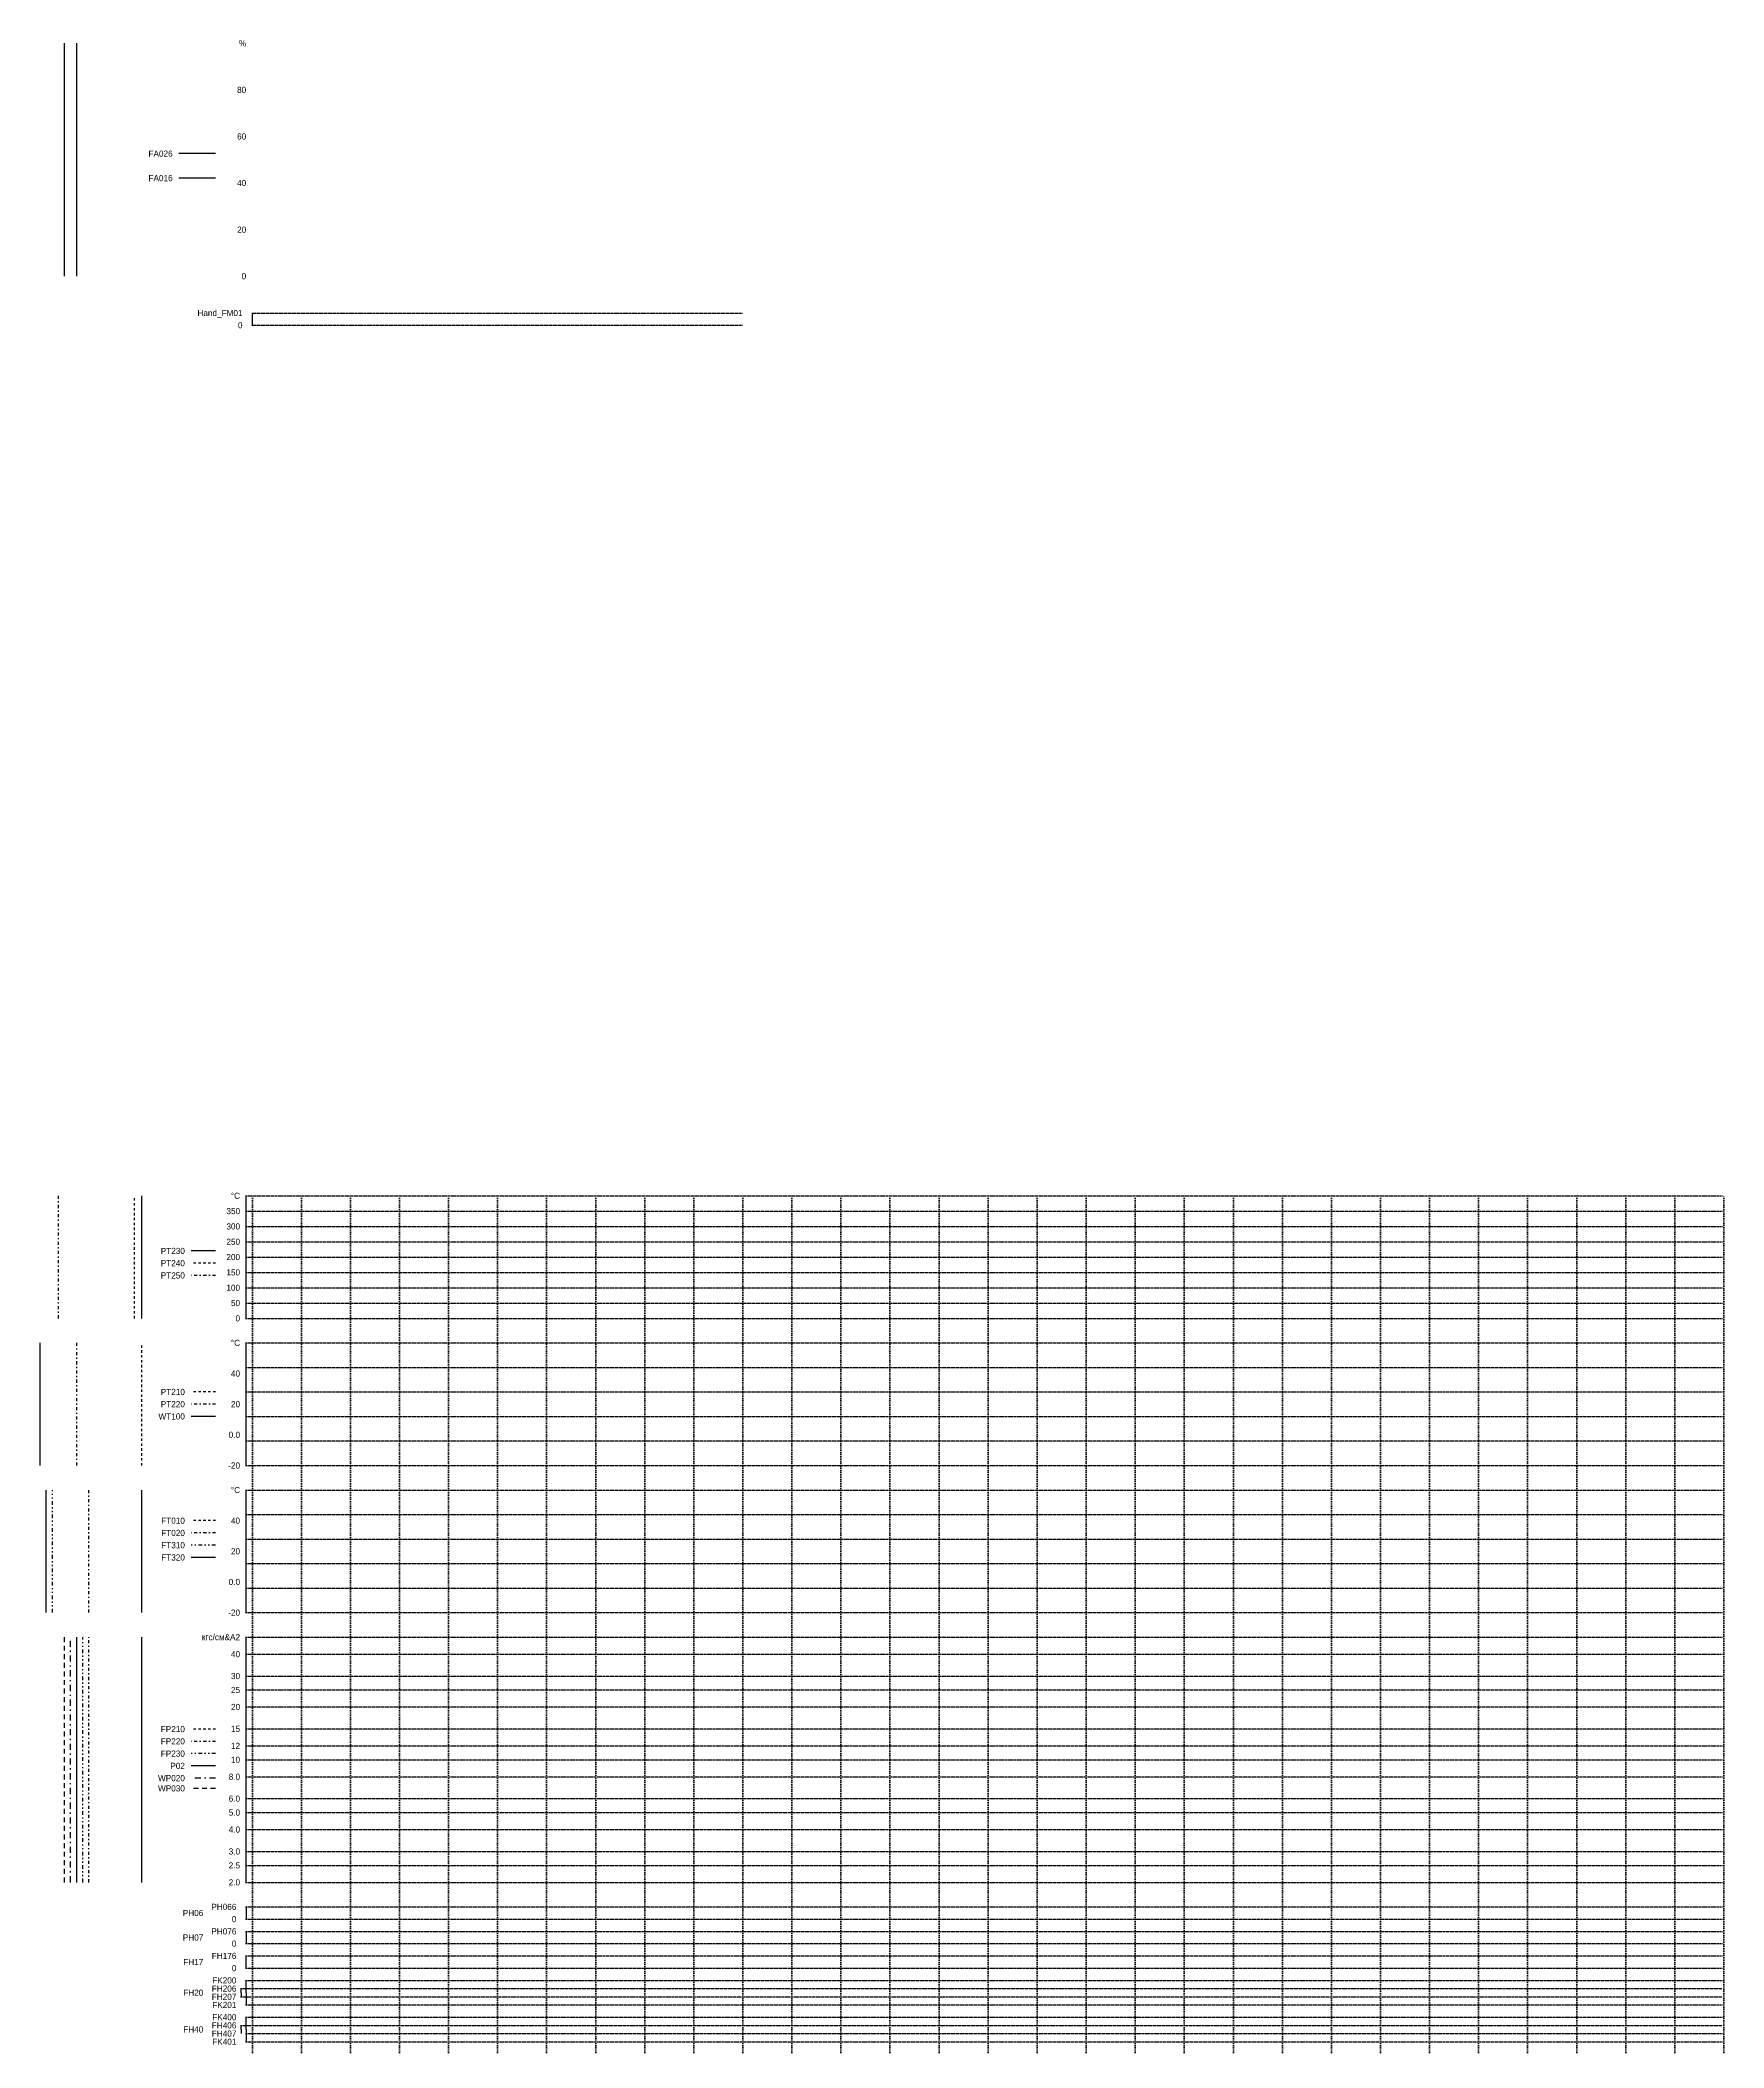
# Model space of a CAD drawing. Header units: millimetres. Extents: x -87 to 603, y -50 to 1576.
# Drawn here: x -87 to 600, y 758 to 1576 of the extents above; entities that cross this region are included whole.
import ezdxf
from ezdxf.enums import TextEntityAlignment as Align

# ---------------------------------------------------------------- set-up
doc = ezdxf.new("R2010")
doc.units = ezdxf.units.MM
for name, pattern in [('CENTER2', [11.5, 2.5, -1.5, 0.5, -1.5, 5.5]), ('CENTER4', [6.5, 1.25, -1, 0.5, -1, 2.75]), ('DASHDOT4', [8, 1.5, -1, 0.5, -1, 0.5, -1, 2.5]), ('DOT', [6.35, 0, -6.35]), ('HIDDEN2', [3.5, 2, -1.5]), ('HIDDEN4', [2, 1, -1])]:
    doc.linetypes.add(name, pattern=pattern)
for name, color, linetype in [('_grid', 7, 'DOT'), ('FA016', 150, 'Continuous'), ('FA026', 70, 'Continuous'), ('FH176', 30, 'Continuous'), ('FH206', 160, 'Continuous'), ('FH207', 210, 'Continuous'), ('FH406', 140, 'Continuous'), ('FH407', 190, 'Continuous'), ('FK200', 60, 'Continuous'), ('FK201', 130, 'Continuous'), ('FK400', 40, 'Continuous'), ('FK401', 70, 'Continuous'), ('FP210', 10, 'HIDDEN4'), ('FP220', 50, 'CENTER4'), ('FP230', 190, 'DASHDOT4'), ('FT010', 30, 'HIDDEN4'), ('FT020', 60, 'CENTER4'), ('FT310', 50, 'DASHDOT4'), ('FT320', 110, 'Continuous'), ('FU016', 190, 'Continuous'), ('P02', 210, 'Continuous'), ('PH066', 150, 'Continuous'), ('PH076', 200, 'Continuous'), ('PT210', 190, 'HIDDEN4'), ('PT220', 10, 'CENTER4'), ('PT230', 210, 'Continuous'), ('PT240', 160, 'HIDDEN4'), ('PT250', 130, 'CENTER4'), ('WP020', 40, 'CENTER2'), ('WP030', 70, 'HIDDEN2'), ('WT100', 140, 'Continuous')]:
    doc.layers.add(name, color=color, linetype=linetype)
doc.styles.add('t', font='es_win.shx', dxfattribs={"bigfont": 'my_b_f.shx'})

msp = doc.modelspace()

# ---------------------------------------------------------------- linework, layer by layer
at = {"linetype": 'Continuous'}
msp.add_line((0, 1460), (0, 1465), dxfattribs=at)
at = {"layer": '_grid', "color": 7, "ltscale": 0.1}
for p, q in [((0, 1465), (200, 1465)), ((0, 1460), (200, 1460)), ((-2.5, 1105), (600, 1105)), ((-2.5, 1098.75), (600, 1098.75)), ((0, 0), (0, 1105)), ((20, 0), (20, 1105)), ((40, 0), (40, 1105)), ((60, 0), (60, 1105)), ((80, 0), (80, 1105)), ((100, 0), (100, 1105)), ((120, 0), (120, 1105)), ((140, 0), (140, 1105)), ((160, 0), (160, 1105)), ((180, 0), (180, 1105)), ((200, 0), (200, 1105)), ((220, 0), (220, 1105)), ((240, 0), (240, 1105)), ((260, 0), (260, 1105)), ((280, 0), (280, 1105)), ((300, 0), (300, 1105)), ((320, 0), (320, 1105)), ((340, 0), (340, 1105)), ((360, 0), (360, 1105)), ((380, 0), (380, 1105)), ((400, 0), (400, 1105)), ((420, 0), (420, 1105)), ((440, 0), (440, 1105)), ((460, 0), (460, 1105)), ((480, 0), (480, 1105)), ((500, 0), (500, 1105)), ((520, 0), (520, 1105)), ((540, 0), (540, 1105)), ((560, 0), (560, 1105)), ((580, 0), (580, 1105)), ((600, 0), (600, 1105)), ((-2.5, 1092.5), (600, 1092.5)), ((-2.5, 1086.25), (600, 1086.25)), ((-2.5, 1080), (600, 1080)), ((-2.5, 1073.75), (600, 1073.75)), ((-2.5, 1067.5), (600, 1067.5)), ((-2.5, 1061.25), (600, 1061.25)), ((-2.5, 1055), (600, 1055)), ((-2.5, 1045), (600, 1045)), ((-2.5, 1035), (600, 1035)), ((-2.5, 1025), (600, 1025)), ((-2.5, 1015), (600, 1015)), ((-2.5, 1005), (600, 1005)), ((-2.5, 995), (600, 995)), ((-2.5, 985), (600, 985)), ((-2.5, 975), (600, 975)), ((-2.5, 965), (600, 965)), ((-2.5, 955), (600, 955)), ((-2.5, 945), (600, 945)), ((-2.5, 935), (600, 935)), ((-2.5, 925), (600, 925)), ((-2.5, 918.07), (600, 918.07)), ((-2.5, 909.13), (600, 909.13)), ((-2.5, 903.47), (600, 903.47)), ((-2.5, 896.53), (600, 896.53)), ((-2.5, 887.6), (600, 887.6)), ((-2.5, 880.66), (600, 880.66)), ((-2.5, 875), (600, 875)), ((-2.5, 868.07), (600, 868.07)), ((-2.5, 859.13), (600, 859.13)), ((-2.5, 853.47), (600, 853.47)), ((-2.5, 846.53), (600, 846.53)), ((-2.5, 837.6), (600, 837.6)), ((-2.5, 831.93), (600, 831.93)), ((-2.5, 825), (600, 825)), ((-2.5, 815), (600, 815)), ((-2.5, 810), (600, 810)), ((-2.5, 805), (600, 805)), ((-2.5, 800), (600, 800)), ((-2.5, 795), (600, 795)), ((-2.5, 790), (600, 790)), ((-4.5, 781.67), (600, 781.67)), ((-4.5, 778.33), (600, 778.33)), ((-2.5, 785), (600, 785)), ((-2.5, 775), (600, 775)), ((-2.5, 770), (600, 770)), ((-4.5, 766.67), (600, 766.67)), ((-2.5, 763.33), (600, 763.33)), ((-2.5, 760), (600, 760))]:
    msp.add_line(p, q, dxfattribs=at)
at = {"layer": '_grid', "color": 7, "linetype": 'Continuous', "ltscale": 0.1}
for p, q in [((-2.5, 1055), (-2.5, 1105)), ((-2.5, 995), (-2.5, 1045)), ((-2.5, 935), (-2.5, 985)), ((-2.5, 825), (-2.5, 925))]:
    msp.add_line(p, q, dxfattribs=at)
at = {"layer": 'FA016'}
for p, q in [((-76.62, 1480), (-76.62, 1575)), ((-15, 1520), (-30, 1520))]:
    msp.add_line(p, q, dxfattribs=at)
at = {"layer": 'FA026'}
for p, q in [((-71.62, 1480), (-71.62, 1575)), ((-15, 1530), (-30, 1530))]:
    msp.add_line(p, q, dxfattribs=at)
at = {"layer": 'FH176', "linetype": 'Continuous'}
msp.add_line((-2.5, 790), (-2.5, 795), dxfattribs=at)
at = {"layer": 'FH206', "linetype": 'Continuous'}
msp.add_line((-4.5, 780), (-4.5, 781.67), dxfattribs=at)
at = {"layer": 'FH207', "linetype": 'Continuous'}
msp.add_line((-4.5, 780), (-4.5, 778.33), dxfattribs=at)
at = {"layer": 'FH406', "linetype": 'Continuous'}
msp.add_line((-4.5, 765), (-4.5, 766.67), dxfattribs=at)
at = {"layer": 'FH407', "linetype": 'Continuous'}
msp.add_line((-4.5, 765), (-4.5, 763.33), dxfattribs=at)
at = {"layer": 'FK200', "linetype": 'Continuous'}
msp.add_line((-2.5, 780), (-2.5, 785), dxfattribs=at)
at = {"layer": 'FK201', "linetype": 'Continuous'}
msp.add_line((-2.5, 780), (-2.5, 775), dxfattribs=at)
at = {"layer": 'FK400', "linetype": 'Continuous'}
msp.add_line((-2.5, 765), (-2.5, 770), dxfattribs=at)
at = {"layer": 'FK401', "linetype": 'Continuous'}
msp.add_line((-2.5, 765), (-2.5, 760), dxfattribs=at)
at = {"layer": 'FP210', "linetype": 'Continuous'}
msp.add_line((-45, 825), (-45, 925), dxfattribs=at)
at = {"layer": 'FP210'}
msp.add_line((-15, 887.5), (-25, 887.5), dxfattribs=at)
at = {"layer": 'FP220'}
for p, q in [((-66.62, 825), (-66.62, 925)), ((-15, 882.5), (-25, 882.5))]:
    msp.add_line(p, q, dxfattribs=at)
at = {"layer": 'FP230'}
for p, q in [((-69.12, 825), (-69.12, 925)), ((-15, 877.5), (-25, 877.5))]:
    msp.add_line(p, q, dxfattribs=at)
at = {"layer": 'FT010', "linetype": 'Continuous'}
msp.add_line((-45, 935), (-45, 985), dxfattribs=at)
at = {"layer": 'FT010'}
msp.add_line((-15, 972.5), (-25, 972.5), dxfattribs=at)
at = {"layer": 'FT020'}
for p, q in [((-66.62, 935), (-66.62, 985)), ((-15, 967.5), (-25, 967.5))]:
    msp.add_line(p, q, dxfattribs=at)
at = {"layer": 'FT310'}
for p, q in [((-81.52, 935), (-81.52, 985)), ((-15, 962.5), (-25, 962.5))]:
    msp.add_line(p, q, dxfattribs=at)
at = {"layer": 'FT320'}
for p, q in [((-84.02, 935), (-84.02, 985)), ((-15, 957.5), (-25, 957.5))]:
    msp.add_line(p, q, dxfattribs=at)
at = {"layer": 'P02'}
for p, q in [((-71.62, 825), (-71.62, 925)), ((-15, 872.5), (-25, 872.5))]:
    msp.add_line(p, q, dxfattribs=at)
at = {"layer": 'PH066', "linetype": 'Continuous'}
msp.add_line((-2.5, 815), (-2.5, 810), dxfattribs=at)
at = {"layer": 'PH076', "linetype": 'Continuous'}
msp.add_line((-2.5, 805), (-2.5, 800), dxfattribs=at)
at = {"layer": 'PT210'}
for p, q in [((-45, 995), (-45, 1045)), ((-15, 1025), (-25, 1025))]:
    msp.add_line(p, q, dxfattribs=at)
at = {"layer": 'PT220'}
for p, q in [((-71.52, 995), (-71.52, 1045)), ((-15, 1020), (-25, 1020))]:
    msp.add_line(p, q, dxfattribs=at)
at = {"layer": 'PT230'}
for p, q in [((-45, 1055), (-45, 1105)), ((-15, 1082.5), (-25, 1082.5))]:
    msp.add_line(p, q, dxfattribs=at)
at = {"layer": 'PT240'}
for p, q in [((-48.11, 1055), (-48.11, 1105)), ((-15, 1077.5), (-25, 1077.5))]:
    msp.add_line(p, q, dxfattribs=at)
at = {"layer": 'PT250'}
for p, q in [((-79.02, 1055), (-79.02, 1105)), ((-15, 1072.5), (-25, 1072.5))]:
    msp.add_line(p, q, dxfattribs=at)
at = {"layer": 'WP020'}
for p, q in [((-74.12, 825), (-74.12, 925)), ((-15, 867.5), (-25, 867.5))]:
    msp.add_line(p, q, dxfattribs=at)
at = {"layer": 'WP030'}
for p, q in [((-76.62, 825), (-76.62, 925)), ((-15, 863.32), (-25, 863.32))]:
    msp.add_line(p, q, dxfattribs=at)
at = {"layer": 'WT100'}
for p, q in [((-86.52, 995), (-86.52, 1045)), ((-15, 1015), (-25, 1015))]:
    msp.add_line(p, q, dxfattribs=at)

# ---------------------------------------------------------------- texts
at = {"color": 7, "style": 't'}
for s, p in [('%%%', (-2.5, 1575)), ('80', (-2.5, 1556)), ('60', (-2.5, 1537)), ('40', (-2.5, 1518)), ('20', (-2.5, 1499)), ('0', (-2.5, 1480))]:
    msp.add_text(s, height=2.5, dxfattribs=at).set_placement(p, align=Align.MIDDLE_RIGHT)
at = {"style": 't'}
for s, p in [('Hand_FM01', (-4, 1465)), ('0', (-4, 1460)), ('0', (-6.5, 790))]:
    msp.add_text(s, height=2.5, dxfattribs=at).set_placement(p, align=Align.MIDDLE_RIGHT)
at = {"layer": 'FA016', "linetype": 'Continuous', "style": 't'}
msp.add_text('FA016', height=2.5, dxfattribs=at).set_placement((-32.5, 1520), align=Align.MIDDLE_RIGHT)
at = {"layer": 'FA026', "style": 't'}
msp.add_text('FA026', height=2.5, dxfattribs=at).set_placement((-32.5, 1530), align=Align.MIDDLE_RIGHT)
at = {"layer": 'FH176', "style": 't'}
for s, p in [('FH176', (-6.5, 795)), ('FH17', (-20, 792.5))]:
    msp.add_text(s, height=2.5, dxfattribs=at).set_placement(p, align=Align.MIDDLE_RIGHT)
at = {"layer": 'FH206', "style": 't'}
for s, p in [('FH20', (-20, 780)), ('FH206', (-6.5, 781.67))]:
    msp.add_text(s, height=2.5, dxfattribs=at).set_placement(p, align=Align.MIDDLE_RIGHT)
at = {"layer": 'FH207', "style": 't'}
msp.add_text('FH207', height=2.5, dxfattribs=at).set_placement((-6.5, 778.33), align=Align.MIDDLE_RIGHT)
at = {"layer": 'FH406', "style": 't'}
for s, p in [('FH40', (-20, 765)), ('FH406', (-6.5, 766.67))]:
    msp.add_text(s, height=2.5, dxfattribs=at).set_placement(p, align=Align.MIDDLE_RIGHT)
at = {"layer": 'FH407', "style": 't'}
msp.add_text('FH407', height=2.5, dxfattribs=at).set_placement((-6.5, 763.33), align=Align.MIDDLE_RIGHT)
at = {"layer": 'FK200', "style": 't'}
msp.add_text('FK200', height=2.5, dxfattribs=at).set_placement((-6.5, 785.01), align=Align.MIDDLE_RIGHT)
at = {"layer": 'FK201', "style": 't'}
msp.add_text('FK201', height=2.5, dxfattribs=at).set_placement((-6.5, 775), align=Align.MIDDLE_RIGHT)
at = {"layer": 'FK400', "style": 't'}
msp.add_text('FK400', height=2.5, dxfattribs=at).set_placement((-6.5, 770.01), align=Align.MIDDLE_RIGHT)
at = {"layer": 'FK401', "style": 't'}
msp.add_text('FK401', height=2.5, dxfattribs=at).set_placement((-6.5, 760), align=Align.MIDDLE_RIGHT)
at = {"layer": 'FP210', "color": 7, "style": 't'}
for s, p in [('кгс/см&A2', (-5, 925)), ('40', (-5, 918.07)), ('30', (-5, 909.13)), ('25', (-5, 903.47)), ('20', (-5, 896.53)), ('15', (-5, 887.6)), ('12', (-5, 880.66)), ('10', (-5, 875)), ('8.0', (-5, 868.07)), ('6.0', (-5, 859.13)), ('5.0', (-5, 853.47)), ('4.0', (-5, 846.53)), ('3.0', (-5, 837.6)), ('2.5', (-5, 831.93)), ('2.0', (-5, 825))]:
    msp.add_text(s, height=2.5, dxfattribs=at).set_placement(p, align=Align.MIDDLE_RIGHT)
at = {"layer": 'FP210', "linetype": 'Continuous', "style": 't'}
msp.add_text('FP210', height=2.5, dxfattribs=at).set_placement((-27.5, 887.5), align=Align.MIDDLE_RIGHT)
at = {"layer": 'FP220', "linetype": 'Continuous', "style": 't'}
msp.add_text('FP220', height=2.5, dxfattribs=at).set_placement((-27.5, 882.5), align=Align.MIDDLE_RIGHT)
at = {"layer": 'FP230', "linetype": 'Continuous', "style": 't'}
msp.add_text('FP230', height=2.5, dxfattribs=at).set_placement((-27.5, 877.5), align=Align.MIDDLE_RIGHT)
at = {"layer": 'FT010', "linetype": 'Continuous', "style": 't'}
msp.add_text('FT010', height=2.5, dxfattribs=at).set_placement((-27.5, 972.5), align=Align.MIDDLE_RIGHT)
at = {"layer": 'FT020', "linetype": 'Continuous', "style": 't'}
msp.add_text('FT020', height=2.5, dxfattribs=at).set_placement((-27.5, 967.5), align=Align.MIDDLE_RIGHT)
at = {"layer": 'FT310', "linetype": 'Continuous', "style": 't'}
msp.add_text('FT310', height=2.5, dxfattribs=at).set_placement((-27.5, 962.5), align=Align.MIDDLE_RIGHT)
at = {"layer": 'FT320', "linetype": 'Continuous', "style": 't'}
msp.add_text('FT320', height=2.5, dxfattribs=at).set_placement((-27.5, 957.5), align=Align.MIDDLE_RIGHT)
at = {"layer": 'FU016', "color": 7, "style": 't'}
for s, p in [('%%dC', (-5, 1105)), ('350', (-5, 1098.75)), ('300', (-5, 1092.5)), ('250', (-5, 1086.25)), ('200', (-5, 1080)), ('150', (-5, 1073.75)), ('100', (-5, 1067.5)), ('50', (-5, 1061.25)), ('0', (-5, 1055)), ('%%dC', (-5, 1045)), ('40', (-5, 1032.5)), ('20', (-5, 1020)), ('0.0', (-5, 1007.5)), ('-20', (-5, 995)), ('%%dC', (-5, 985)), ('40', (-5, 972.5)), ('20', (-5, 960)), ('0.0', (-5, 947.5)), ('-20', (-5, 935))]:
    msp.add_text(s, height=2.5, dxfattribs=at).set_placement(p, align=Align.MIDDLE_RIGHT)
at = {"layer": 'P02', "linetype": 'Continuous', "style": 't'}
msp.add_text('P02', height=2.5, dxfattribs=at).set_placement((-27.5, 872.5), align=Align.MIDDLE_RIGHT)
at = {"layer": 'PH066', "style": 't'}
for s, p in [('PH06', (-20, 812.5)), ('PH066', (-6.5, 815)), ('0', (-6.5, 810))]:
    msp.add_text(s, height=2.5, dxfattribs=at).set_placement(p, align=Align.MIDDLE_RIGHT)
at = {"layer": 'PH076', "style": 't'}
for s, p in [('PH07', (-20, 802.5)), ('PH076', (-6.5, 805)), ('0', (-6.5, 800))]:
    msp.add_text(s, height=2.5, dxfattribs=at).set_placement(p, align=Align.MIDDLE_RIGHT)
at = {"layer": 'PT210', "linetype": 'Continuous', "style": 't'}
msp.add_text('PT210', height=2.5, dxfattribs=at).set_placement((-27.5, 1025), align=Align.MIDDLE_RIGHT)
at = {"layer": 'PT220', "style": 't'}
msp.add_text('PT220', height=2.5, dxfattribs=at).set_placement((-27.5, 1020), align=Align.MIDDLE_RIGHT)
at = {"layer": 'PT230', "style": 't'}
msp.add_text('PT230', height=2.5, dxfattribs=at).set_placement((-27.5, 1082.5), align=Align.MIDDLE_RIGHT)
at = {"layer": 'PT240', "linetype": 'Continuous', "style": 't'}
msp.add_text('PT240', height=2.5, dxfattribs=at).set_placement((-27.5, 1077.5), align=Align.MIDDLE_RIGHT)
at = {"layer": 'PT250', "style": 't'}
msp.add_text('PT250', height=2.5, dxfattribs=at).set_placement((-27.5, 1072.5), align=Align.MIDDLE_RIGHT)
at = {"layer": 'WP020', "style": 't'}
msp.add_text('WP020', height=2.5, dxfattribs=at).set_placement((-27.5, 867.5), align=Align.MIDDLE_RIGHT)
at = {"layer": 'WP030', "linetype": 'Continuous', "style": 't'}
msp.add_text('WP030', height=2.5, dxfattribs=at).set_placement((-27.5, 863.32), align=Align.MIDDLE_RIGHT)
at = {"layer": 'WT100', "style": 't'}
msp.add_text('WT100', height=2.5, dxfattribs=at).set_placement((-27.5, 1015), align=Align.MIDDLE_RIGHT)

doc.saveas('drawing.dxf')
